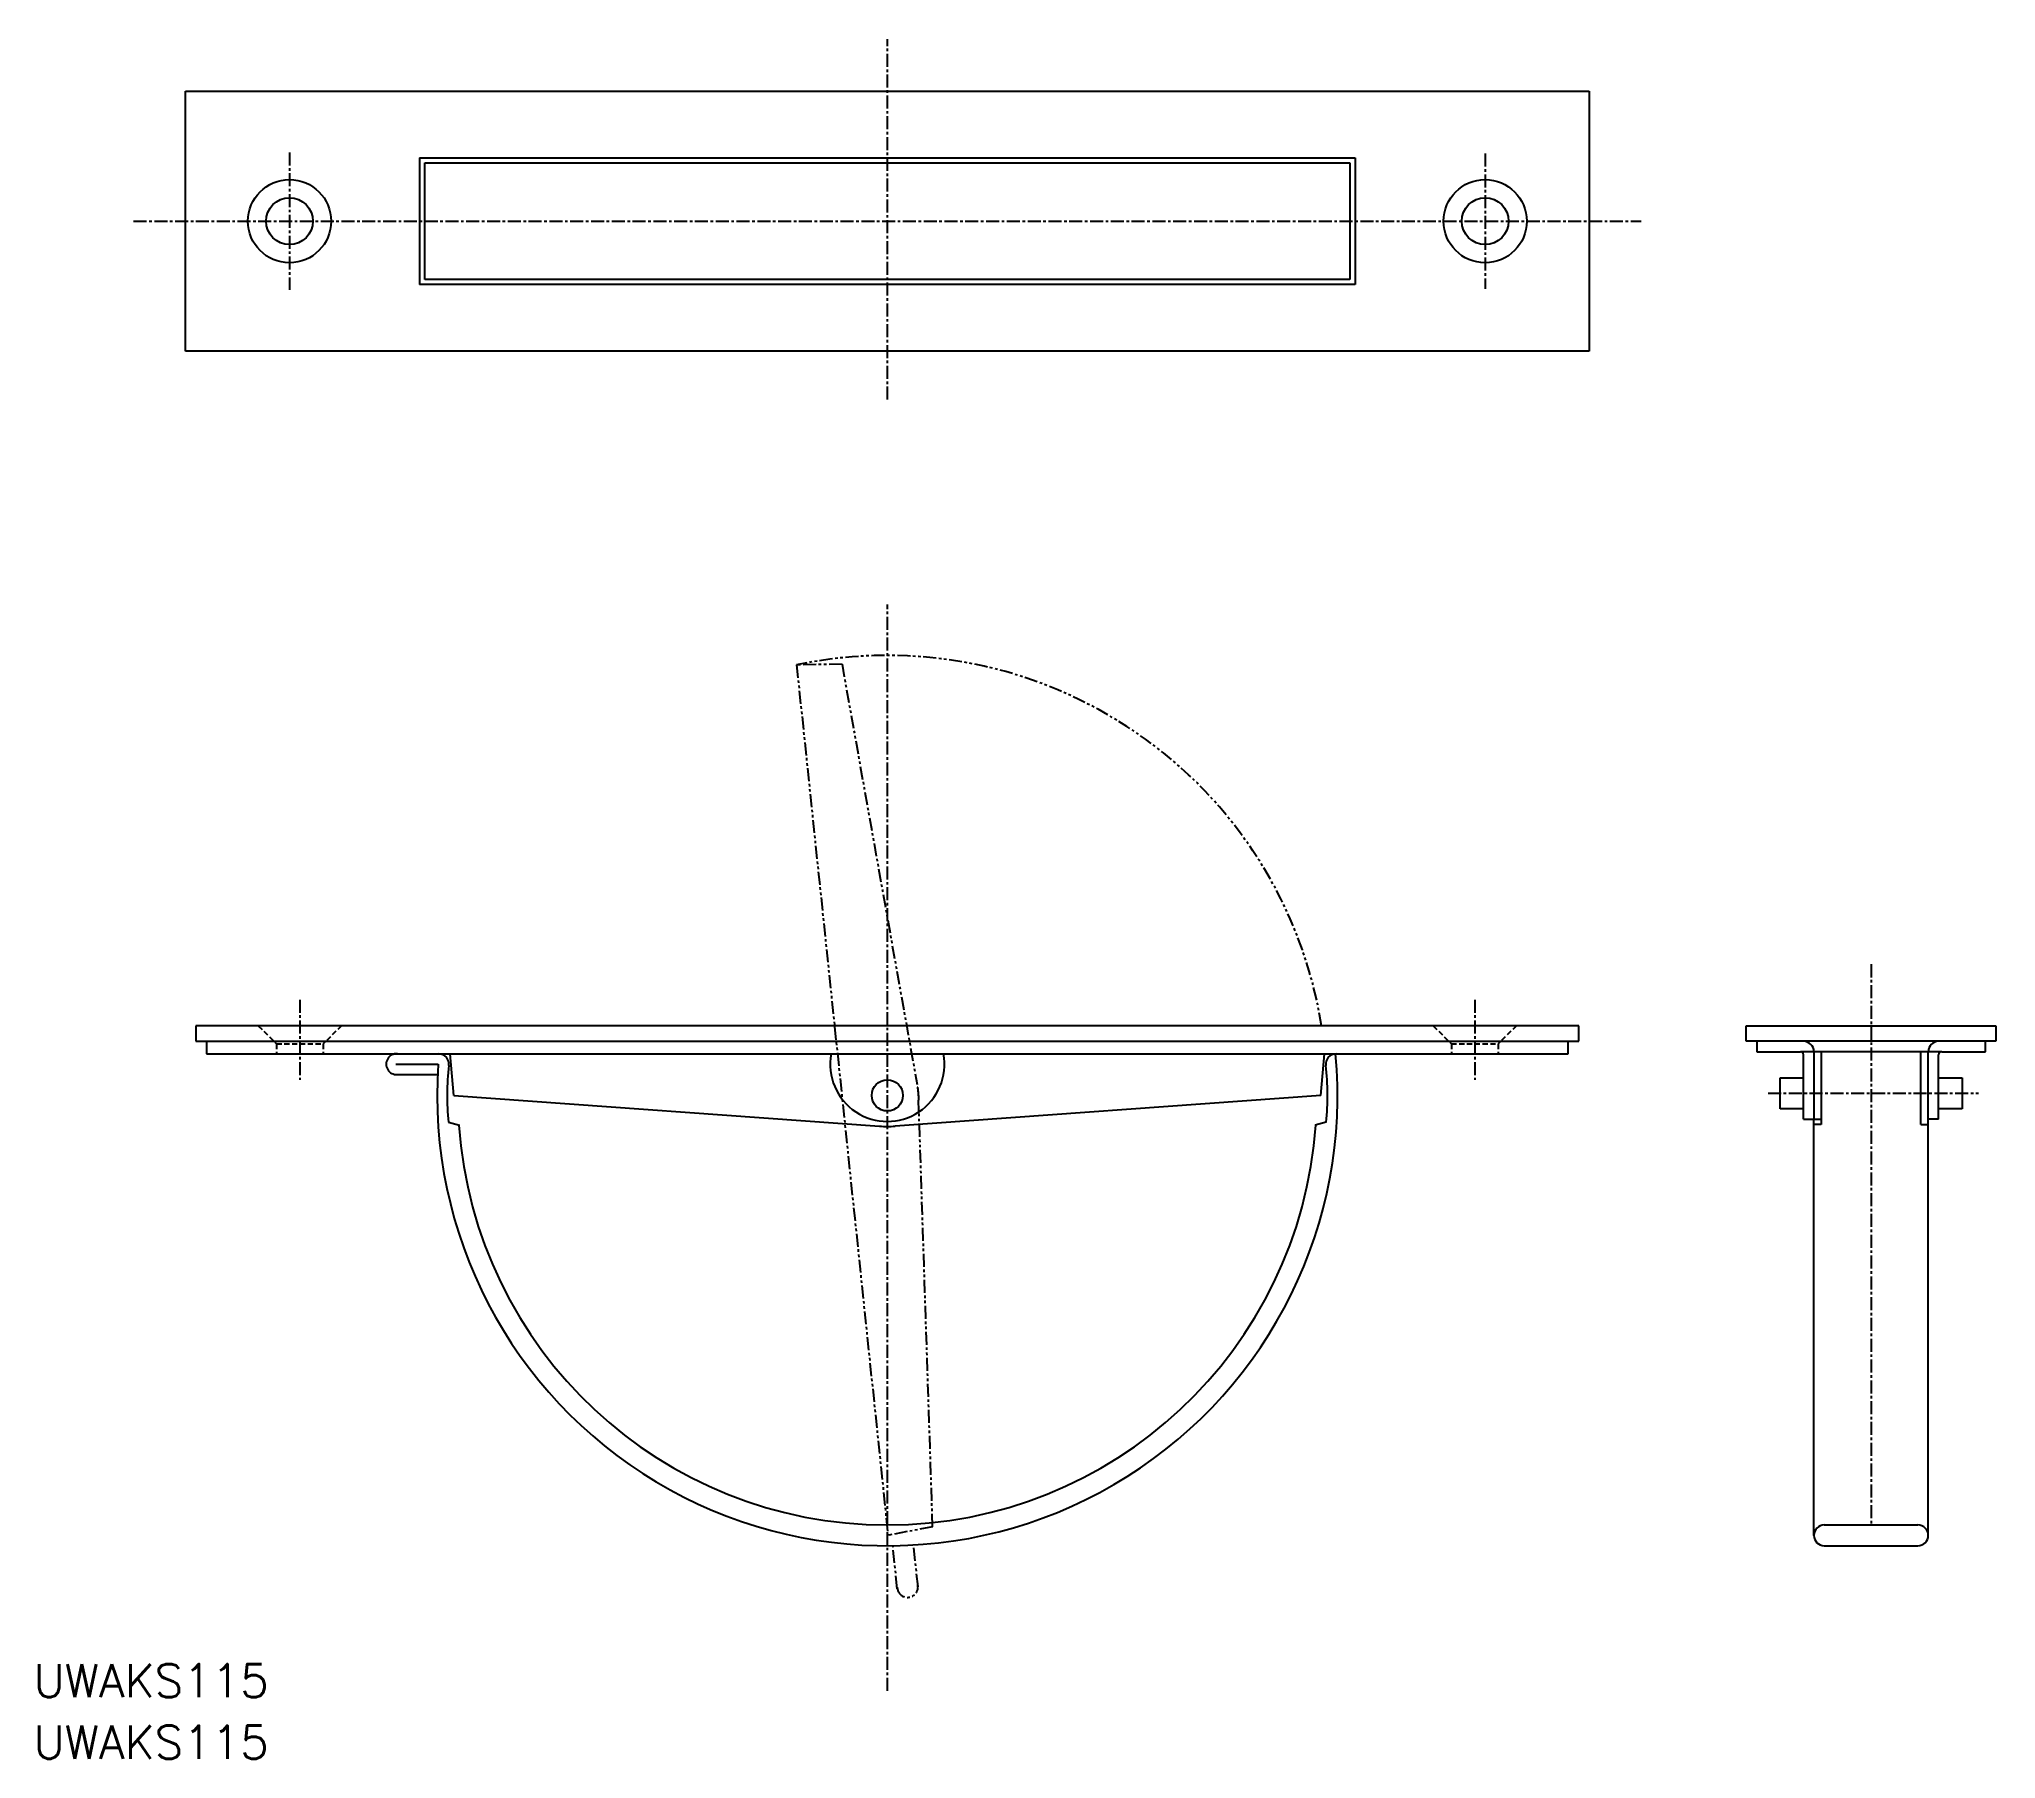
# Model space of a CAD drawing. Extents: x -82 to 107, y -148 to 18.
import ezdxf

# ---------------------------------------------------------------- set-up
doc = ezdxf.new("R2010")
doc.units = 0
for name, pattern in [('CENTER', [2, 1.25, -0.25, 0.25, -0.25]), ('DASHED', [0.75, 0.5, -0.25]), ('PHANTOM', [2.5, 1.25, -0.25, 0.25, -0.25, 0.25, -0.25])]:
    doc.linetypes.add(name, pattern=pattern)
doc.layers.get('0').update_dxf_attribs({"linetype": 'CONTINUOUS'})
doc.layers.add('CENTER', color=1, linetype='CENTER')
doc.styles.get("Standard").update_dxf_attribs({"font": 'txt.shx', "bigfont": 'bigfont.shx'})

msp = doc.modelspace()

# ---------------------------------------------------------------- linework, layer by layer
at = {"color": 7, "linetype": 'CONTINUOUS'}
for p, q in [((-67.5, 12.5), (67.5, 12.5)), ((-67.5, -12.5), (-67.5, 12.5)), ((67.5, 12.5), (67.5, -12.5)), ((-45, 6.1), (-45, -6.1)), ((-45, 6.1), (45, 6.1)), ((45, 6.1), (45, -6.1)), ((-44.5, 5.6), (44.5, 5.6)), ((-44.5, -5.6), (-44.5, 5.6)), ((44.5, 5.6), (44.5, -5.6)), ((44.5, -5.6), (-44.5, -5.6)), ((45, -6.1), (-45, -6.1)), ((67.5, -12.5), (-67.5, -12.5)), ((-66.5, -77.35), (-66.5, -78.85)), ((66.5, -77.35), (-66.5, -77.35)), ((-66.5, -78.85), (-65.5, -78.85)), ((-65.5, -78.85), (65.5, -78.85)), ((-65.5, -78.85), (-65.5, -80.05)), ((65.5, -78.85), (66.5, -78.85)), ((65.5, -80.05), (65.5, -78.85)), ((66.5, -78.85), (66.5, -77.35)), ((82.62, -77.35), (106.62, -77.35)), ((82.62, -78.85), (82.62, -77.35)), ((83.62, -78.85), (82.62, -78.85)), ((88.12, -78.85), (83.62, -78.85)), ((83.62, -78.85), (83.62, -79.85)), ((101.12, -78.85), (88.12, -78.85)), ((105.62, -78.85), (101.12, -78.85)), ((105.62, -79.85), (105.62, -78.85)), ((106.62, -78.85), (105.62, -78.85)), ((106.62, -77.35), (106.62, -78.85)), ((-65.5, -80.05), (65.5, -80.05)), ((-41.69, -84.05), (-42.04, -80.05)), ((-5.41, -80.05), (5.41, -80.05)), ((41.69, -84.05), (42.04, -80.05)), ((83.62, -79.85), (87.82, -79.85)), ((89.82, -79.85), (87.82, -79.85)), ((88.12, -82.35), (88.12, -80.15)), ((89.12, -79.85), (89.12, -86.35)), ((99.42, -79.85), (89.82, -79.85)), ((89.82, -79.85), (89.82, -86.35)), ((99.42, -86.85), (99.42, -79.85)), ((101.42, -79.85), (99.42, -79.85)), ((100.12, -86.35), (100.12, -79.85)), ((101.12, -82.35), (101.12, -80.15)), ((101.42, -79.85), (105.62, -79.85)), ((-47.28, -81.05), (-43.2, -81.05)), ((-47.28, -82.05), (-43.25, -82.05)), ((85.87, -82.35), (88.12, -82.35)), ((85.87, -85.35), (85.87, -82.35)), ((88.12, -85.35), (88.12, -82.35)), ((101.12, -85.35), (101.12, -82.35)), ((101.12, -82.35), (103.37, -82.35)), ((103.37, -82.35), (103.37, -85.35)), ((-41.69, -84.05), (-0.76, -87.01)), ((41.69, -84.05), (0.76, -87.01)), ((88.12, -85.35), (85.87, -85.35)), ((88.12, -86.35), (88.12, -85.35)), ((88.12, -86.35), (89.12, -86.35)), ((89.12, -86.85), (89.12, -86.35)), ((89.12, -86.35), (89.82, -86.35)), ((89.82, -86.35), (89.82, -86.85)), ((100.12, -86.85), (100.12, -86.35)), ((101.12, -86.35), (100.12, -86.35)), ((103.37, -85.35), (101.12, -85.35)), ((101.12, -86.35), (101.12, -85.35)), ((-42.2, -86.64), (-41.16, -86.91)), ((42.2, -86.64), (41.16, -86.91)), ((89.82, -86.85), (89.12, -86.85)), ((89.12, -126.35), (89.12, -86.85)), ((99.42, -86.85), (100.12, -86.85)), ((100.12, -126.35), (100.12, -86.85)), ((90.12, -125.35), (94.62, -125.35)), ((94.62, -125.35), (99.12, -125.35)), ((90.12, -127.35), (99.12, -127.35))]:
    msp.add_line(p, q, dxfattribs=at)
at = {"color": 3, "linetype": 'PHANTOM'}
for p, q in [((-4.36, -42.59), (-8.73, -42.66)), ((-8.73, -42.66), (0.07, -126.35)), ((-4.36, -42.59), (2.86, -82.99)), ((4.36, -125.52), (3.01, -84.5)), ((4.36, -125.52), (0.07, -126.35)), ((0.96, -131.49), (0.53, -127.35)), ((2.95, -131.28), (2.53, -127.28))]:
    msp.add_line(p, q, dxfattribs=at)
at = {"color": 3, "linetype": 'DASHED'}
for p, q in [((-60.5, -77.35), (-58.75, -79.1)), ((-52.5, -77.35), (-54.25, -79.1)), ((52.5, -77.35), (54.25, -79.1)), ((60.5, -77.35), (58.75, -79.1)), ((-58.75, -79.1), (-54.25, -79.1)), ((-58.75, -79.1), (-58.75, -80.05)), ((-54.25, -79.1), (-54.25, -80.05)), ((54.25, -79.1), (58.75, -79.1)), ((54.25, -79.1), (54.25, -80.05)), ((58.75, -79.1), (58.75, -80.05))]:
    msp.add_line(p, q, dxfattribs=at)
at = {"color": 7, "linetype": 'CONTINUOUS'}
for centre, radius in [((-57.5, 0), 4), ((57.5, 0), 4), ((-57.5, 0), 2.25), ((57.5, 0), 2.25), ((0, -84.05), 1.5)]:
    msp.add_circle(centre, radius, dxfattribs=at)
at = {"color": 3, "linetype": 'PHANTOM'}
for centre, radius, start, end in [((0, -84.05), 42.3, 9.1136, 101.9084), ((-2.98, -84.37), 6, 358.7062, 13.2938), ((1.95, -131.31), 1, 181.8443, 10.1557)]:
    msp.add_arc(centre, radius, start, end, dxfattribs=at)
at = {"color": 7, "linetype": 'CONTINUOUS'}
for centre, radius, start, end in [((88.12, -79.85), 1, 0, 90), ((101.12, -79.85), 1, 90, 180), ((-47.2, -81.05), 1, 85.8443, 274.1557), ((0, -84.05), 43.3, 176.0271, 5.3005), ((-43.16, -81.05), 1, 353.2437, 90), ((0, -81.05), 5.5, 169.5243, 10.4757), ((43.16, -81.05), 1, 90, 186.7563), ((87.82, -80.15), 0.3, 0, 90), ((101.42, -80.15), 0.3, 90, 180), ((-17.84, -84.05), 24.5, 173.2437, 186.0495), ((17.84, -84.05), 24.5, 353.9505, 6.7563), ((0, -84.05), 41.3, 183.9573, 356.0427), ((0, -81.05), 6, 262.7062, 277.2938), ((90.12, -126.35), 1, 90, 180), ((99.12, -126.35), 1, 0, 90), ((90.12, -126.35), 1, 180, 270), ((99.12, -126.35), 1, 270, 0)]:
    msp.add_arc(centre, radius, start, end, dxfattribs=at)
at = {"layer": 'CENTER', "color": 1, "linetype": 'CENTER'}
for p, q in [((0, -17.16), (0, 17.5)), ((-57.5, 6.6), (-57.5, -6.6)), ((57.5, 6.5), (57.5, -6.5)), ((-72.5, 0), (72.5, 0)), ((0, -141.29), (0, -36.85)), ((94.62, -71.45), (94.62, -125.35)), ((-56.5, -74.85), (-56.5, -82.55)), ((56.5, -74.85), (56.5, -82.55)), ((84.71, -83.85), (104.94, -83.85))]:
    msp.add_line(p, q, dxfattribs=at)

# ---------------------------------------------------------------- texts
at = {"color": 7, "linetype": 'CONTINUOUS'}
for p in [(-82.13, -141.92), (-82.13, -147.84)]:
    msp.add_text('UWAKS115', height=3.2, dxfattribs=at).set_placement(p)

doc.saveas('drawing.dxf')
